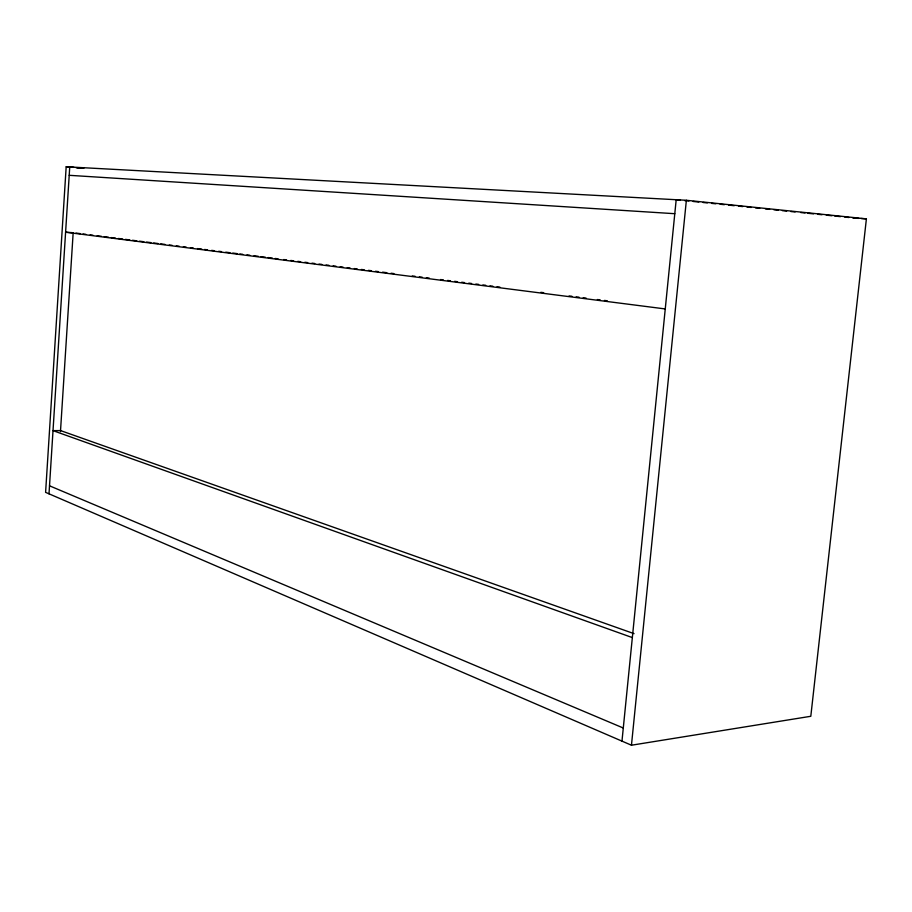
<?xml version="1.0" encoding="UTF-8"?>
<svg xmlns="http://www.w3.org/2000/svg" width="912" height="912" viewBox="0 0 912 912"><rect width="100%" height="100%" fill="white"/><g stroke="black" fill="none" stroke-linecap="round" stroke-linejoin="round"><path stroke-width="1.37" d="M66.177 166.782L45.6 492.355L631.457 745.218L810.802 716.285L866.4 218.857L686.371 200.275L66.177 166.782L71.809 167.295M49.009 493.825L69.734 166.976L73.963 167.363M60.466 431.627L73.165 232.788M621.973 741.114L676.191 199.728L680.443 200.161M631.457 745.218L686.371 200.275M853.165 218.071L858.602 218.39M861.202 218.549L866.4 218.857M69.209 175.309L674.789 213.704M71.911 232.628L65.596 232.207L665.258 308.94M76.79 167.626L83.847 168.275M76.027 167.683L81.658 168.207M684.684 200.606L688.936 201.039M693.177 201.472L698.843 202.065M703.095 202.498L707.336 202.931M711.588 203.376L715.84 203.809M720.081 204.242L724.333 204.687M728.574 205.12L734.24 205.702M738.492 206.146L742.733 206.579M746.985 207.013L751.237 207.457M755.478 207.89L759.73 208.324M765.396 208.905L769.637 209.35M773.889 209.783L778.13 210.216M782.382 210.661L786.634 211.094M790.875 211.538L795.127 211.972M800.793 212.553L805.034 212.986M807.872 213.283L813.527 213.864M817.779 214.297L822.031 214.742M826.272 215.175L831.938 215.756M834.765 216.053L840.431 216.634M844.683 217.067L848.924 217.512M853.176 217.945L856.003 218.242M75.992 233.073L80.233 233.62M83.06 233.974L85.888 234.338M90.128 234.874L92.944 235.239M97.185 235.775L101.426 236.322M104.253 236.675L108.494 237.223M111.321 237.576L115.55 238.123M118.378 238.477L122.618 239.024M125.446 239.377L129.686 239.924M132.514 240.278L136.743 240.825M139.57 241.178L143.811 241.726M146.638 242.079L150.879 242.615M153.706 242.98L157.936 243.515M160.763 243.88L165.004 244.416M169.244 244.963L172.072 245.317M176.312 245.864L179.14 246.217M183.369 246.764L186.196 247.118M190.437 247.665L193.264 248.018M197.505 248.566L201.746 249.101M204.562 249.466L207.389 249.82M211.63 250.367L214.457 250.72M218.698 251.267L221.525 251.621M225.754 252.168L229.995 252.704M232.822 253.069L237.063 253.604M239.89 253.969L242.717 254.323M246.958 254.87L249.774 255.223M254.015 255.77L258.256 256.306M261.083 256.66L265.324 257.207M268.151 257.56L272.38 258.107M275.207 258.461L278.035 258.826M283.689 259.544L286.516 259.909M290.757 260.444L293.573 260.809M297.814 261.345L300.641 261.71M304.882 262.246L307.709 262.61M311.95 263.146L314.765 263.511M319.006 264.047L321.833 264.412M326.074 264.947L328.901 265.312M333.142 265.848L335.969 266.213M340.199 266.749L343.026 267.113M347.267 267.649L350.094 268.014M354.335 268.55L357.162 268.915M361.391 269.45L364.219 269.804M368.459 270.351L371.287 270.704M375.527 271.252L378.355 271.605M382.584 272.152L386.825 272.688M391.066 273.235L393.893 273.589M412.258 275.937L415.085 276.29M419.326 276.826L422.153 277.191M426.383 277.727L429.21 278.092M440.519 279.528L443.346 279.893M447.587 280.429L450.403 280.793M454.643 281.329L457.471 281.694M461.711 282.23L464.539 282.595M468.779 283.13L471.595 283.495M475.836 284.031L478.663 284.396M482.904 284.932L485.731 285.296M489.972 285.832L492.799 286.197M497.029 286.733L499.856 287.098M540.827 292.319L543.655 292.672M569.088 295.921L571.915 296.275M576.156 296.822L578.983 297.175M583.213 297.722L586.04 298.076M597.349 299.524L600.176 299.877M604.417 300.424L607.232 300.778M634.045 633.658L60.534 430.578L53.021 430.635L632.335 637.591M49.522 485.811L623.284 728.015"/></g></svg>
